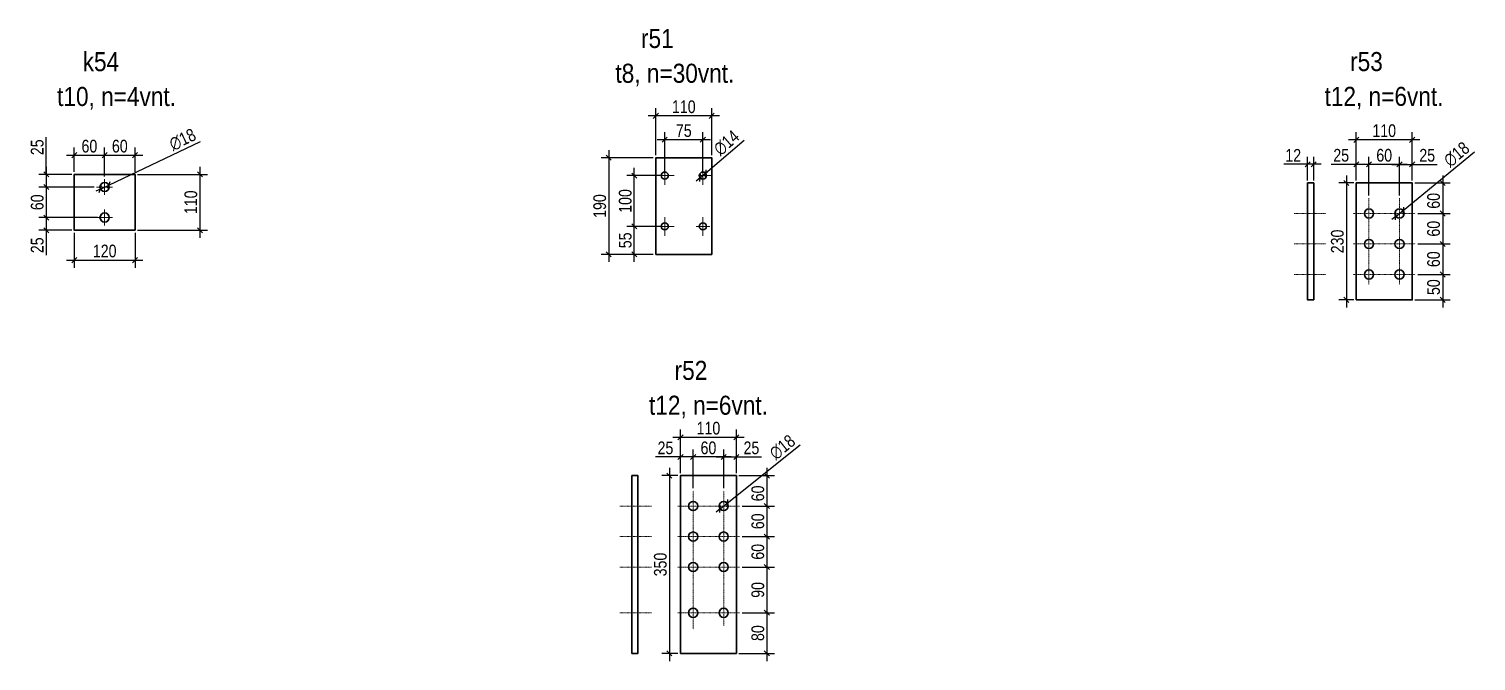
# Model space of a CAD drawing. Header units: inches. Extents: x 410 to 14125, y -819 to 571.
# Drawn here: x 3654 to 6500, y -819 to 425 of the extents above; entities that cross this region are included whole.
import ezdxf

# ---------------------------------------------------------------- set-up
doc = ezdxf.new("R2010")
doc.units = ezdxf.units.IN
doc.header["$MEASUREMENT"] = 0
doc.linetypes.add('CENTER', pattern=[2, 1.25, -0.25, 0.25, -0.25])
for name, color, linetype, lineweight in [('_AŠYS', 7, 'Continuous', 13), ('dim 1', 7, 'Continuous', 9), ('Part mark', 250, 'Continuous', 0), ('STORA', 7, 'Continuous', 40)]:
    doc.layers.add(name, color=color, linetype=linetype, lineweight=lineweight)
doc.styles.add('arial', font='arial.ttf')
doc.styles.add('ISOPEUR', font='arial.ttf', dxfattribs={"width": 0.8})
doc.dimstyles.new('1-20', dxfattribs={"dimscale": 20, "dimtxt": 2.5, "dimasz": 1, "dimexe": 1.5, "dimexo": 0.5, "dimgap": 0.5, "dimtad": 1, "dimdec": 0, "dimrnd": 1, "dimtxsty": 'ISOPEUR', "dimblk": 'OBLIQUE', "dimcen": 2.5, "dimdle": 1.5, "dimadec": 0, "dimazin": 0, "dimtfac": 1, "dimtdec": 0, "dimtmove": 0, "dimatfit": 3, "dimldrblk": 'DOTSMALL', "dimfxl": 1, "dimarcsym": 0})

# ---------------------------------------------------------------- blocks, each defined once
blk = doc.blocks.new('_Oblique')
at = {"color": 0, "linetype": 'ByBlock', "lineweight": -2}
blk.add_line((-0.5, -0.5), (0.5, 0.5), dxfattribs=at)
blk = doc.blocks.new('*D78')
at = {"color": 0, "lineweight": -2}
for p, q in [((3687.8, 138.4), (3687.8, 211.3)), ((3687.8, 153.4), (3687.8, 98.4)), ((3737.7, 138.4), (3672.8, 138.4)), ((3781.8, 113.4), (3672.8, 113.4))]:
    blk.add_line(p, q, dxfattribs=at)
at = {"layer": 'Defpoints', "color": 0}
for p in [(3742.7, 138.4), (3687.8, 113.4), (3786.8, 113.4)]:
    blk.add_point(p, dxfattribs=at)
at = {"color": 0, "linetype": 'ByBlock', "lineweight": -2, "xscale": 10, "yscale": 10, "zscale": 10}
for p, rotation in [((3687.8, 138.4), 90), ((3687.8, 113.4), 270)]:
    blk.add_blockref('_Oblique', p, dxfattribs=dict(at, rotation=rotation))
at = {"color": 0, "lineweight": 5, "insert": (3670, 191.7), "char_height": 25, "attachment_point": 5, "rotation": 90, "style": 'ISOPEUR'}
blk.add_mtext('25', dxfattribs=at)
blk = doc.blocks.new('_DotSmall')
at = {"color": 0, "linetype": 'ByBlock', "const_width": 0.5}
blk.add_lwpolyline([(-0.0625, 0, 1), (0.0625, 0, 1)], format="xyb", close=True, dxfattribs=at)
blk = doc.blocks.new('*D79')
at = {"color": 0, "lineweight": -2}
for p, q in [((3687.8, 128.4), (3687.8, 38.4)), ((3781.8, 113.4), (3672.8, 113.4)), ((3788.4, 53.4), (3672.8, 53.4))]:
    blk.add_line(p, q, dxfattribs=at)
at = {"layer": 'Defpoints', "color": 0}
for p in [(3786.8, 113.4), (3687.8, 53.4), (3793.4, 53.4)]:
    blk.add_point(p, dxfattribs=at)
at = {"color": 0, "linetype": 'ByBlock', "lineweight": -2, "xscale": 10, "yscale": 10, "zscale": 10}
for p, rotation in [((3687.8, 113.4), 90), ((3687.8, 53.4), 270)]:
    blk.add_blockref('_Oblique', p, dxfattribs=dict(at, rotation=rotation))
at = {"color": 0, "lineweight": 5, "insert": (3670, 83.4), "char_height": 25, "attachment_point": 5, "rotation": 90, "style": 'ISOPEUR'}
blk.add_mtext('60', dxfattribs=at)
blk = doc.blocks.new('*D80')
at = {"color": 0, "lineweight": -2}
for p, q in [((3687.8, 68.4), (3687.8, 28.4)), ((3788.4, 53.4), (3672.8, 53.4)), ((3737.7, 28.4), (3672.8, 28.4)), ((3687.8, 28.4), (3687.8, -20.8))]:
    blk.add_line(p, q, dxfattribs=at)
at = {"layer": 'Defpoints', "color": 0}
for p in [(3793.4, 53.4), (3687.8, 28.4), (3742.7, 28.4)]:
    blk.add_point(p, dxfattribs=at)
at = {"color": 0, "linetype": 'ByBlock', "lineweight": -2, "xscale": 10, "yscale": 10, "zscale": 10}
for p, rotation in [((3687.8, 53.4), 90), ((3687.8, 28.4), 270)]:
    blk.add_blockref('_Oblique', p, dxfattribs=dict(at, rotation=rotation))
at = {"color": 0, "lineweight": 5, "insert": (3670, -1.2), "char_height": 25, "attachment_point": 5, "rotation": 90, "style": 'ISOPEUR'}
blk.add_mtext('25', dxfattribs=at)
blk = doc.blocks.new('*D81')
at = {"color": 0, "lineweight": -2}
for p, q in [((3727.7, 176.1), (3817.4, 176.1)), ((3742.7, 143.4), (3742.7, 191.1)), ((3802.4, 134), (3802.4, 191.1))]:
    blk.add_line(p, q, dxfattribs=at)
at = {"layer": 'Defpoints', "color": 0}
for p in [(3802.4, 176.1), (3742.7, 138.4), (3802.4, 129)]:
    blk.add_point(p, dxfattribs=at)
at = {"color": 0, "linetype": 'ByBlock', "lineweight": -2, "xscale": 10, "yscale": 10, "zscale": 10, "rotation": 180}
blk.add_blockref('_Oblique', (3742.7, 176.1), dxfattribs=at)
at = {"color": 0, "linetype": 'ByBlock', "lineweight": -2, "xscale": 10, "yscale": 10, "zscale": 10}
blk.add_blockref('_Oblique', (3802.4, 176.1), dxfattribs=at)
at = {"color": 0, "lineweight": 5, "insert": (3772.6, 193.8), "char_height": 25, "attachment_point": 5, "style": 'ISOPEUR'}
blk.add_mtext('60', dxfattribs=at)
blk = doc.blocks.new('*D82')
at = {"color": 0, "lineweight": -2}
for p, q in [((3787.4, 176.1), (3877.4, 176.1)), ((3802.4, 134), (3802.4, 191.1)), ((3862.4, 143.4), (3862.4, 191.1))]:
    blk.add_line(p, q, dxfattribs=at)
at = {"layer": 'Defpoints', "color": 0}
for p in [(3862.4, 176.1), (3802.4, 129), (3862.4, 138.4)]:
    blk.add_point(p, dxfattribs=at)
at = {"color": 0, "linetype": 'ByBlock', "lineweight": -2, "xscale": 10, "yscale": 10, "zscale": 10, "rotation": 180}
blk.add_blockref('_Oblique', (3802.4, 176.1), dxfattribs=at)
at = {"color": 0, "linetype": 'ByBlock', "lineweight": -2, "xscale": 10, "yscale": 10, "zscale": 10}
blk.add_blockref('_Oblique', (3862.4, 176.1), dxfattribs=at)
at = {"color": 0, "lineweight": 5, "insert": (3832.4, 193.8), "char_height": 25, "attachment_point": 5, "style": 'ISOPEUR'}
blk.add_mtext('60', dxfattribs=at)
blk = doc.blocks.new('*D83')
at = {"color": 0, "lineweight": -2}
for p, q in [((3990, 153.4), (3990, 13.4)), ((3867.4, 138.4), (4005, 138.4)), ((3867.4, 28.4), (4005, 28.4))]:
    blk.add_line(p, q, dxfattribs=at)
at = {"layer": 'Defpoints', "color": 0}
for p in [(3862.4, 138.4), (3862.4, 28.4), (3990, 28.4)]:
    blk.add_point(p, dxfattribs=at)
at = {"color": 0, "linetype": 'ByBlock', "lineweight": -2, "xscale": 10, "yscale": 10, "zscale": 10}
for p, rotation in [((3990, 138.4), 90), ((3990, 28.4), 270)]:
    blk.add_blockref('_Oblique', p, dxfattribs=dict(at, rotation=rotation))
at = {"color": 0, "lineweight": 5, "insert": (3972.2, 83.4), "char_height": 25, "attachment_point": 5, "rotation": 90, "style": 'ISOPEUR'}
blk.add_mtext('110', dxfattribs=at)
blk = doc.blocks.new('*D84')
at = {"color": 0, "lineweight": -2}
for p, q in [((3742.7, 23.4), (3742.7, -45.4)), ((3862.4, 23.4), (3862.4, -45.4)), ((3727.7, -30.4), (3877.4, -30.4))]:
    blk.add_line(p, q, dxfattribs=at)
at = {"layer": 'Defpoints', "color": 0}
for p in [(3742.7, 28.4), (3862.4, 28.4), (3862.4, -30.4)]:
    blk.add_point(p, dxfattribs=at)
at = {"color": 0, "linetype": 'ByBlock', "lineweight": -2, "xscale": 10, "yscale": 10, "zscale": 10, "rotation": 180}
blk.add_blockref('_Oblique', (3742.7, -30.4), dxfattribs=at)
at = {"color": 0, "linetype": 'ByBlock', "lineweight": -2, "xscale": 10, "yscale": 10, "zscale": 10}
blk.add_blockref('_Oblique', (3862.4, -30.4), dxfattribs=at)
at = {"color": 0, "lineweight": 5, "insert": (3802.6, -12.6), "char_height": 25, "attachment_point": 5, "style": 'ISOPEUR'}
blk.add_mtext('120', dxfattribs=at)
blk = doc.blocks.new('*D85')
at = {"color": 0, "lineweight": -2}
for p, q in [((3810.5, 117.3), (3991.1, 203.1)), ((3794.3, 109.5), (3810.5, 117.3)), ((3794.3, 109.5), (3785.3, 105.2))]:
    blk.add_line(p, q, dxfattribs=at)
at = {"layer": 'Defpoints', "color": 0}
for p in [(3810.5, 117.3), (3794.3, 109.5)]:
    blk.add_point(p, dxfattribs=at)
at = {"color": 0, "linetype": 'ByBlock', "lineweight": -2, "xscale": 10, "yscale": 10, "zscale": 10}
for p, rotation in [((3794.3, 109.5), 25.4204624153149), ((3810.5, 117.3), 205.4204624153149)]:
    blk.add_blockref('_Oblique', p, dxfattribs=dict(at, rotation=rotation))
at = {"color": 0, "lineweight": 5, "insert": (3955.9, 206.8), "char_height": 25, "attachment_point": 5, "rotation": 25.4205, "style": 'ISOPEUR'}
blk.add_mtext('∅18', dxfattribs=at)
blk = doc.blocks.new('G$C901972E2')
at = {"layer": '_AŠYS', "color": 20, "linetype": 'CENTER', "lineweight": 5, "ltscale": 0.005, "true_color": 0xf93f26}
for p, q in [((-23.7, -60), (38.4, -60)), ((-23.7, -120), (38.4, -120)), ((-23.7, -180), (38.4, -180)), ((-23.7, -270), (38.4, -270))]:
    blk.add_line(p, q, dxfattribs=at)
at = {"layer": 'STORA', "lineweight": 30}
blk.add_lwpolyline([(0, -350), (12, -350), (12, 0), (0, 0)], close=True, dxfattribs=at)
blk = doc.blocks.new('*D181')
at = {"color": 0, "lineweight": -2}
for p, q in [((6379.6, 121.4), (6449.6, 121.4)), ((6434.6, 136.4), (6434.6, 46.4)), ((6385.6, 61.4), (6449.6, 61.4))]:
    blk.add_line(p, q, dxfattribs=at)
at = {"layer": 'Defpoints', "color": 0}
for p in [(6374.6, 121.4), (6380.6, 61.4), (6434.6, 61.4)]:
    blk.add_point(p, dxfattribs=at)
at = {"color": 0, "linetype": 'ByBlock', "lineweight": -2, "xscale": 10, "yscale": 10, "zscale": 10}
for p, rotation in [((6434.6, 121.4), 90), ((6434.6, 61.4), 270)]:
    blk.add_blockref('_Oblique', p, dxfattribs=dict(at, rotation=rotation))
at = {"color": 0, "lineweight": 5, "insert": (6416.8, 86.3), "char_height": 25, "attachment_point": 5, "rotation": 90, "style": 'ISOPEUR'}
blk.add_mtext('60', dxfattribs=at)
blk = doc.blocks.new('*D182')
at = {"color": 0, "lineweight": -2}
for p, q in [((6385.6, 61.4), (6449.6, 61.4)), ((6434.6, 76.4), (6434.6, -13.6)), ((6385.6, 1.4), (6449.6, 1.4))]:
    blk.add_line(p, q, dxfattribs=at)
at = {"layer": 'Defpoints', "color": 0}
for p in [(6380.6, 61.4), (6380.6, 1.4), (6434.6, 1.4)]:
    blk.add_point(p, dxfattribs=at)
at = {"color": 0, "linetype": 'ByBlock', "lineweight": -2, "xscale": 10, "yscale": 10, "zscale": 10}
for p, rotation in [((6434.6, 61.4), 90), ((6434.6, 1.4), 270)]:
    blk.add_blockref('_Oblique', p, dxfattribs=dict(at, rotation=rotation))
at = {"color": 0, "lineweight": 5, "insert": (6416.8, 31.4), "char_height": 25, "attachment_point": 5, "rotation": 90, "style": 'ISOPEUR'}
blk.add_mtext('60', dxfattribs=at)
blk = doc.blocks.new('*D183')
at = {"color": 0, "lineweight": -2}
for p, q in [((6385.6, 1.4), (6449.6, 1.4)), ((6434.6, 16.4), (6434.6, -73.6)), ((6385.6, -58.6), (6449.6, -58.6))]:
    blk.add_line(p, q, dxfattribs=at)
at = {"layer": 'Defpoints', "color": 0}
for p in [(6380.6, 1.4), (6380.6, -58.6), (6434.6, -58.6)]:
    blk.add_point(p, dxfattribs=at)
at = {"color": 0, "linetype": 'ByBlock', "lineweight": -2, "xscale": 10, "yscale": 10, "zscale": 10}
for p, rotation in [((6434.6, 1.4), 90), ((6434.6, -58.6), 270)]:
    blk.add_blockref('_Oblique', p, dxfattribs=dict(at, rotation=rotation))
at = {"color": 0, "lineweight": 5, "insert": (6416.8, -28.6), "char_height": 25, "attachment_point": 5, "rotation": 90, "style": 'ISOPEUR'}
blk.add_mtext('60', dxfattribs=at)
blk = doc.blocks.new('*D184')
at = {"color": 0, "lineweight": -2}
for p, q in [((6434.6, -43.6), (6434.6, -123.6)), ((6385.6, -58.6), (6449.6, -58.6)), ((6379.6, -108.6), (6449.6, -108.6))]:
    blk.add_line(p, q, dxfattribs=at)
at = {"layer": 'Defpoints', "color": 0}
for p in [(6380.6, -58.6), (6374.6, -108.6), (6434.6, -108.6)]:
    blk.add_point(p, dxfattribs=at)
at = {"color": 0, "linetype": 'ByBlock', "lineweight": -2, "xscale": 10, "yscale": 10, "zscale": 10}
for p, rotation in [((6434.6, -58.6), 90), ((6434.6, -108.6), 270)]:
    blk.add_blockref('_Oblique', p, dxfattribs=dict(at, rotation=rotation))
at = {"color": 0, "lineweight": 5, "insert": (6416.8, -83.6), "char_height": 25, "attachment_point": 5, "rotation": 90, "style": 'ISOPEUR'}
blk.add_mtext('50', dxfattribs=at)
blk = doc.blocks.new('*D185')
at = {"color": 0, "lineweight": -2}
for p, q in [((5050.3, -454.4), (5120.2, -454.4)), ((5105.2, -439.4), (5105.2, -529.4)), ((5056.3, -514.4), (5120.2, -514.4))]:
    blk.add_line(p, q, dxfattribs=at)
at = {"layer": 'Defpoints', "color": 0}
for p in [(5045.3, -454.4), (5051.3, -514.4), (5105.2, -514.4)]:
    blk.add_point(p, dxfattribs=at)
at = {"color": 0, "linetype": 'ByBlock', "lineweight": -2, "xscale": 10, "yscale": 10, "zscale": 10}
for p, rotation in [((5105.2, -454.4), 90), ((5105.2, -514.4), 270)]:
    blk.add_blockref('_Oblique', p, dxfattribs=dict(at, rotation=rotation))
at = {"color": 0, "lineweight": 5, "insert": (5087.5, -489.5), "char_height": 25, "attachment_point": 5, "rotation": 90, "style": 'ISOPEUR'}
blk.add_mtext('60', dxfattribs=at)
blk = doc.blocks.new('*D186')
at = {"color": 0, "lineweight": -2}
for p, q in [((5105.2, -499.4), (5105.2, -589.4)), ((5056.3, -514.4), (5120.2, -514.4)), ((5056.3, -574.4), (5120.2, -574.4))]:
    blk.add_line(p, q, dxfattribs=at)
at = {"layer": 'Defpoints', "color": 0}
for p in [(5051.3, -514.4), (5051.3, -574.4), (5105.2, -574.4)]:
    blk.add_point(p, dxfattribs=at)
at = {"color": 0, "linetype": 'ByBlock', "lineweight": -2, "xscale": 10, "yscale": 10, "zscale": 10}
for p, rotation in [((5105.2, -514.4), 90), ((5105.2, -574.4), 270)]:
    blk.add_blockref('_Oblique', p, dxfattribs=dict(at, rotation=rotation))
at = {"color": 0, "lineweight": 5, "insert": (5087.5, -544.4), "char_height": 25, "attachment_point": 5, "rotation": 90, "style": 'ISOPEUR'}
blk.add_mtext('60', dxfattribs=at)
blk = doc.blocks.new('*D187')
at = {"color": 0, "lineweight": -2}
for p, q in [((5105.2, -559.4), (5105.2, -649.4)), ((5056.3, -574.4), (5120.2, -574.4)), ((5056.3, -634.4), (5120.2, -634.4))]:
    blk.add_line(p, q, dxfattribs=at)
at = {"layer": 'Defpoints', "color": 0}
for p in [(5051.3, -574.4), (5051.3, -634.4), (5105.2, -634.4)]:
    blk.add_point(p, dxfattribs=at)
at = {"color": 0, "linetype": 'ByBlock', "lineweight": -2, "xscale": 10, "yscale": 10, "zscale": 10}
for p, rotation in [((5105.2, -574.4), 90), ((5105.2, -634.4), 270)]:
    blk.add_blockref('_Oblique', p, dxfattribs=dict(at, rotation=rotation))
at = {"color": 0, "lineweight": 5, "insert": (5087.5, -604.4), "char_height": 25, "attachment_point": 5, "rotation": 90, "style": 'ISOPEUR'}
blk.add_mtext('60', dxfattribs=at)
blk = doc.blocks.new('*D188')
at = {"color": 0, "lineweight": -2}
for p, q in [((5105.2, -619.4), (5105.2, -739.4)), ((5056.3, -634.4), (5120.2, -634.4)), ((5056.3, -724.4), (5120.2, -724.4))]:
    blk.add_line(p, q, dxfattribs=at)
at = {"layer": 'Defpoints', "color": 0}
for p in [(5051.3, -634.4), (5051.3, -724.4), (5105.2, -724.4)]:
    blk.add_point(p, dxfattribs=at)
at = {"color": 0, "linetype": 'ByBlock', "lineweight": -2, "xscale": 10, "yscale": 10, "zscale": 10}
for p, rotation in [((5105.2, -634.4), 90), ((5105.2, -724.4), 270)]:
    blk.add_blockref('_Oblique', p, dxfattribs=dict(at, rotation=rotation))
at = {"color": 0, "lineweight": 5, "insert": (5087.5, -679.4), "char_height": 25, "attachment_point": 5, "rotation": 90, "style": 'ISOPEUR'}
blk.add_mtext('90', dxfattribs=at)
blk = doc.blocks.new('*D189')
at = {"color": 0, "lineweight": -2}
for p, q in [((6389.6, 206.4), (6249.6, 206.4)), ((6264.6, 126.4), (6264.6, 221.4)), ((6374.6, 126.4), (6374.6, 221.4))]:
    blk.add_line(p, q, dxfattribs=at)
at = {"layer": 'Defpoints', "color": 0}
for p in [(6264.6, 206.4), (6264.6, 121.4), (6374.6, 121.4)]:
    blk.add_point(p, dxfattribs=at)
at = {"color": 0, "linetype": 'ByBlock', "lineweight": -2, "xscale": 10, "yscale": 10, "zscale": 10, "rotation": 180}
blk.add_blockref('_Oblique', (6264.6, 206.4), dxfattribs=at)
at = {"color": 0, "linetype": 'ByBlock', "lineweight": -2, "xscale": 10, "yscale": 10, "zscale": 10}
blk.add_blockref('_Oblique', (6374.6, 206.4), dxfattribs=at)
at = {"color": 0, "lineweight": 5, "insert": (6319.6, 224.2), "char_height": 25, "attachment_point": 5, "style": 'ISOPEUR'}
blk.add_mtext('110', dxfattribs=at)
blk = doc.blocks.new('*D190')
at = {"color": 0, "lineweight": -2}
for p, q in [((6289.6, 96.7), (6289.6, 173)), ((6349.6, 96.7), (6349.6, 173)), ((6364.6, 158), (6274.6, 158))]:
    blk.add_line(p, q, dxfattribs=at)
at = {"layer": 'Defpoints', "color": 0}
for p in [(6289.6, 158), (6289.6, 91.7), (6349.6, 91.7)]:
    blk.add_point(p, dxfattribs=at)
at = {"color": 0, "linetype": 'ByBlock', "lineweight": -2, "xscale": 10, "yscale": 10, "zscale": 10, "rotation": 180}
blk.add_blockref('_Oblique', (6289.6, 158), dxfattribs=at)
at = {"color": 0, "linetype": 'ByBlock', "lineweight": -2, "xscale": 10, "yscale": 10, "zscale": 10}
blk.add_blockref('_Oblique', (6349.6, 158), dxfattribs=at)
at = {"color": 0, "lineweight": 5, "insert": (6319.6, 175.8), "char_height": 25, "attachment_point": 5, "style": 'ISOPEUR'}
blk.add_mtext('60', dxfattribs=at)
blk = doc.blocks.new('*D191')
at = {"color": 0, "lineweight": -2}
for p, q in [((4935.3, -449.4), (4935.3, -364)), ((5045.3, -449.4), (5045.3, -364)), ((4920.3, -379), (5060.3, -379))]:
    blk.add_line(p, q, dxfattribs=at)
at = {"layer": 'Defpoints', "color": 0}
for p in [(5045.3, -379), (4935.3, -454.4), (5045.3, -454.4)]:
    blk.add_point(p, dxfattribs=at)
at = {"color": 0, "linetype": 'ByBlock', "lineweight": -2, "xscale": 10, "yscale": 10, "zscale": 10, "rotation": 180}
blk.add_blockref('_Oblique', (4935.3, -379), dxfattribs=at)
at = {"color": 0, "linetype": 'ByBlock', "lineweight": -2, "xscale": 10, "yscale": 10, "zscale": 10}
blk.add_blockref('_Oblique', (5045.3, -379), dxfattribs=at)
at = {"color": 0, "lineweight": 5, "insert": (4990.3, -361.2), "char_height": 25, "attachment_point": 5, "style": 'ISOPEUR'}
blk.add_mtext('110', dxfattribs=at)
blk = doc.blocks.new('*D192')
at = {"color": 0, "lineweight": -2}
for p, q in [((5105.2, -709.4), (5105.2, -819.4)), ((5056.3, -724.4), (5120.2, -724.4)), ((5050.3, -804.4), (5120.2, -804.4))]:
    blk.add_line(p, q, dxfattribs=at)
at = {"layer": 'Defpoints', "color": 0}
for p in [(5051.3, -724.4), (5045.3, -804.4), (5105.2, -804.4)]:
    blk.add_point(p, dxfattribs=at)
at = {"color": 0, "linetype": 'ByBlock', "lineweight": -2, "xscale": 10, "yscale": 10, "zscale": 10}
for p, rotation in [((5105.2, -724.4), 90), ((5105.2, -804.4), 270)]:
    blk.add_blockref('_Oblique', p, dxfattribs=dict(at, rotation=rotation))
at = {"color": 0, "lineweight": 5, "insert": (5087.5, -764.4), "char_height": 25, "attachment_point": 5, "rotation": 90, "style": 'ISOPEUR'}
blk.add_mtext('80', dxfattribs=at)
blk = doc.blocks.new('*D193')
at = {"color": 0, "lineweight": -2}
for p, q in [((4899.3, 36), (4829.5, 36)), ((4844.5, -34), (4844.5, 51)), ((4879.3, -19), (4829.5, -19))]:
    blk.add_line(p, q, dxfattribs=at)
at = {"layer": 'Defpoints', "color": 0}
for p in [(4844.5, 36), (4904.3, 36), (4884.3, -19)]:
    blk.add_point(p, dxfattribs=at)
at = {"color": 0, "linetype": 'ByBlock', "lineweight": -2, "xscale": 10, "yscale": 10, "zscale": 10}
for p, rotation in [((4844.5, 36), 90), ((4844.5, -19), 270)]:
    blk.add_blockref('_Oblique', p, dxfattribs=dict(at, rotation=rotation))
at = {"color": 0, "lineweight": 5, "insert": (4826.7, 8.5), "char_height": 25, "attachment_point": 5, "rotation": 90, "style": 'ISOPEUR'}
blk.add_mtext('55', dxfattribs=at)
blk = doc.blocks.new('*D194')
at = {"color": 0, "lineweight": -2}
for p, q in [((4844.5, 21), (4844.5, 151)), ((4899.3, 136), (4829.5, 136)), ((4899.3, 36), (4829.5, 36))]:
    blk.add_line(p, q, dxfattribs=at)
at = {"layer": 'Defpoints', "color": 0}
for p in [(4844.5, 136), (4904.3, 136), (4904.3, 36)]:
    blk.add_point(p, dxfattribs=at)
at = {"color": 0, "linetype": 'ByBlock', "lineweight": -2, "xscale": 10, "yscale": 10, "zscale": 10}
for p, rotation in [((4844.5, 136), 90), ((4844.5, 36), 270)]:
    blk.add_blockref('_Oblique', p, dxfattribs=dict(at, rotation=rotation))
at = {"color": 0, "lineweight": 5, "insert": (4826.7, 86), "char_height": 25, "attachment_point": 5, "rotation": 90, "style": 'ISOPEUR'}
blk.add_mtext('100', dxfattribs=at)
blk = doc.blocks.new('*D195')
at = {"color": 0, "lineweight": -2}
for p, q in [((4994.3, 206.6), (4889.3, 206.6)), ((4904.3, 141), (4904.3, 221.6)), ((4979.3, 142.4), (4979.3, 221.6))]:
    blk.add_line(p, q, dxfattribs=at)
at = {"layer": 'Defpoints', "color": 0}
for p in [(4904.3, 206.6), (4904.3, 136), (4979.3, 137.4)]:
    blk.add_point(p, dxfattribs=at)
at = {"color": 0, "linetype": 'ByBlock', "lineweight": -2, "xscale": 10, "yscale": 10, "zscale": 10, "rotation": 180}
blk.add_blockref('_Oblique', (4904.3, 206.6), dxfattribs=at)
at = {"color": 0, "linetype": 'ByBlock', "lineweight": -2, "xscale": 10, "yscale": 10, "zscale": 10}
blk.add_blockref('_Oblique', (4979.3, 206.6), dxfattribs=at)
at = {"color": 0, "lineweight": 5, "insert": (4941.8, 224.3), "char_height": 25, "attachment_point": 5, "style": 'ISOPEUR'}
blk.add_mtext('75', dxfattribs=at)
blk = doc.blocks.new('*D196')
at = {"color": 0, "lineweight": -2}
for p, q in [((4984.6, 140.5), (5060.8, 206)), ((4974, 131.4), (4966.4, 124.9)), ((4974, 131.4), (4984.6, 140.5))]:
    blk.add_line(p, q, dxfattribs=at)
at = {"layer": 'Defpoints', "color": 0}
for p in [(4974, 131.4), (4984.6, 140.5)]:
    blk.add_point(p, dxfattribs=at)
at = {"color": 0, "linetype": 'ByBlock', "lineweight": -2, "xscale": 10, "yscale": 10, "zscale": 10}
for p, rotation in [((4984.6, 140.5), 220.6774965015459), ((4974, 131.4), 40.6774965015459)]:
    blk.add_blockref('_Oblique', p, dxfattribs=dict(at, rotation=rotation))
at = {"color": 0, "lineweight": 5, "insert": (5025.9, 200.4), "char_height": 25, "attachment_point": 5, "rotation": 40.6775, "style": 'ISOPEUR'}
blk.add_mtext('∅14', dxfattribs=at)
blk = doc.blocks.new('*D197')
at = {"color": 0, "lineweight": -2}
for p, q in [((4886.8, 176), (4886.8, 268.5)), ((4996.8, 176), (4996.8, 268.5)), ((5011.8, 253.5), (4871.8, 253.5))]:
    blk.add_line(p, q, dxfattribs=at)
at = {"layer": 'Defpoints', "color": 0}
for p in [(4886.8, 253.5), (4886.8, 171), (4996.8, 171)]:
    blk.add_point(p, dxfattribs=at)
at = {"color": 0, "linetype": 'ByBlock', "lineweight": -2, "xscale": 10, "yscale": 10, "zscale": 10, "rotation": 180}
blk.add_blockref('_Oblique', (4886.8, 253.5), dxfattribs=at)
at = {"color": 0, "linetype": 'ByBlock', "lineweight": -2, "xscale": 10, "yscale": 10, "zscale": 10}
blk.add_blockref('_Oblique', (4996.8, 253.5), dxfattribs=at)
at = {"color": 0, "lineweight": 5, "insert": (4941.8, 271.3), "char_height": 25, "attachment_point": 5, "style": 'ISOPEUR'}
blk.add_mtext('110', dxfattribs=at)
blk = doc.blocks.new('*D198')
at = {"color": 0, "lineweight": -2}
for p, q in [((4881.8, 171), (4779.2, 171)), ((4794.2, 186), (4794.2, -34)), ((4881.8, -19), (4779.2, -19))]:
    blk.add_line(p, q, dxfattribs=at)
at = {"layer": 'Defpoints', "color": 0}
for p in [(4886.8, 171), (4794.2, -19), (4886.8, -19)]:
    blk.add_point(p, dxfattribs=at)
at = {"color": 0, "linetype": 'ByBlock', "lineweight": -2, "xscale": 10, "yscale": 10, "zscale": 10}
for p, rotation in [((4794.2, 171), 90), ((4794.2, -19), 270)]:
    blk.add_blockref('_Oblique', p, dxfattribs=dict(at, rotation=rotation))
at = {"color": 0, "lineweight": 5, "insert": (4776.5, 76), "char_height": 25, "attachment_point": 5, "rotation": 90, "style": 'ISOPEUR'}
blk.add_mtext('190', dxfattribs=at)
blk = doc.blocks.new('*D199')
at = {"color": 0, "lineweight": -2}
for p, q in [((6259.6, 121.4), (6230.2, 121.4)), ((6245.2, 136.4), (6245.2, -123.6)), ((6259.6, -108.6), (6230.2, -108.6))]:
    blk.add_line(p, q, dxfattribs=at)
at = {"layer": 'Defpoints', "color": 0}
for p in [(6264.6, 121.4), (6245.2, -108.6), (6264.6, -108.6)]:
    blk.add_point(p, dxfattribs=at)
at = {"color": 0, "linetype": 'ByBlock', "lineweight": -2, "xscale": 10, "yscale": 10, "zscale": 10}
for p, rotation in [((6245.2, 121.4), 90), ((6245.2, -108.6), 270)]:
    blk.add_blockref('_Oblique', p, dxfattribs=dict(at, rotation=rotation))
at = {"color": 0, "lineweight": 5, "insert": (6227.5, 6.4), "char_height": 25, "attachment_point": 5, "rotation": 90, "style": 'ISOPEUR'}
blk.add_mtext('230', dxfattribs=at)
blk = doc.blocks.new('*D200')
at = {"color": 0, "lineweight": -2}
for p, q in [((4930.3, -454.4), (4898.6, -454.4)), ((4913.6, -439.4), (4913.6, -819.4)), ((4930.3, -804.4), (4898.6, -804.4))]:
    blk.add_line(p, q, dxfattribs=at)
at = {"layer": 'Defpoints', "color": 0}
for p in [(4935.3, -454.4), (4913.6, -804.4), (4935.3, -804.4)]:
    blk.add_point(p, dxfattribs=at)
at = {"color": 0, "linetype": 'ByBlock', "lineweight": -2, "xscale": 10, "yscale": 10, "zscale": 10}
for p, rotation in [((4913.6, -454.4), 90), ((4913.6, -804.4), 270)]:
    blk.add_blockref('_Oblique', p, dxfattribs=dict(at, rotation=rotation))
at = {"color": 0, "lineweight": 5, "insert": (4895.8, -629.4), "char_height": 25, "attachment_point": 5, "rotation": 90, "style": 'ISOPEUR'}
blk.add_mtext('350', dxfattribs=at)
blk = doc.blocks.new('*D201')
at = {"color": 0, "lineweight": -2}
for p, q in [((5027.3, -508.8), (5170.9, -394.2)), ((5013.2, -520), (5027.3, -508.8)), ((5013.2, -520), (5005.4, -526.3))]:
    blk.add_line(p, q, dxfattribs=at)
at = {"layer": 'Defpoints', "color": 0}
for p in [(5027.3, -508.8), (5013.2, -520)]:
    blk.add_point(p, dxfattribs=at)
at = {"color": 0, "linetype": 'ByBlock', "lineweight": -2, "xscale": 10, "yscale": 10, "zscale": 10}
for p, rotation in [((5027.3, -508.8), 218.6027382691702), ((5013.2, -520), 38.60273826917022)]:
    blk.add_blockref('_Oblique', p, dxfattribs=dict(at, rotation=rotation))
at = {"color": 0, "lineweight": 5, "insert": (5135.7, -398.6), "char_height": 25, "attachment_point": 5, "rotation": 38.6027, "style": 'ISOPEUR'}
blk.add_mtext('∅18', dxfattribs=at)
blk = doc.blocks.new('*D202')
at = {"color": 0, "lineweight": -2}
for p, q in [((6356.6, 67.1), (6497.1, 182.6)), ((6342.7, 55.7), (6356.6, 67.1)), ((6342.7, 55.7), (6334.9, 49.3))]:
    blk.add_line(p, q, dxfattribs=at)
at = {"layer": 'Defpoints', "color": 0}
for p in [(6356.6, 67.1), (6342.7, 55.7)]:
    blk.add_point(p, dxfattribs=at)
at = {"color": 0, "linetype": 'ByBlock', "lineweight": -2, "xscale": 10, "yscale": 10, "zscale": 10}
for p, rotation in [((6342.7, 55.7), 39.40645250933463), ((6356.6, 67.1), 219.4064525093346)]:
    blk.add_blockref('_Oblique', p, dxfattribs=dict(at, rotation=rotation))
at = {"color": 0, "lineweight": 5, "insert": (6462.1, 177.7), "char_height": 25, "attachment_point": 5, "rotation": 39.4065, "style": 'ISOPEUR'}
blk.add_mtext('∅18', dxfattribs=at)
blk = doc.blocks.new('*D203')
at = {"color": 0, "lineweight": -2}
for p, q in [((6264.6, 126.4), (6264.6, 173)), ((6289.6, 126.4), (6289.6, 173)), ((6264.6, 158), (6215.5, 158)), ((6304.6, 158), (6264.6, 158))]:
    blk.add_line(p, q, dxfattribs=at)
at = {"layer": 'Defpoints', "color": 0}
for p in [(6264.6, 158), (6264.6, 121.4), (6289.6, 121.4)]:
    blk.add_point(p, dxfattribs=at)
at = {"color": 0, "linetype": 'ByBlock', "lineweight": -2, "xscale": 10, "yscale": 10, "zscale": 10, "rotation": 180}
blk.add_blockref('_Oblique', (6264.6, 158), dxfattribs=at)
at = {"color": 0, "linetype": 'ByBlock', "lineweight": -2, "xscale": 10, "yscale": 10, "zscale": 10}
blk.add_blockref('_Oblique', (6289.6, 158), dxfattribs=at)
at = {"color": 0, "lineweight": 5, "insert": (6235, 175.8), "char_height": 25, "attachment_point": 5, "style": 'ISOPEUR'}
blk.add_mtext('25', dxfattribs=at)
blk = doc.blocks.new('*D204')
at = {"color": 0, "lineweight": -2}
for p, q in [((6349.6, 126.4), (6349.6, 173)), ((6374.6, 126.4), (6374.6, 173)), ((6334.6, 158), (6374.6, 158)), ((6374.6, 158), (6423.8, 158))]:
    blk.add_line(p, q, dxfattribs=at)
at = {"layer": 'Defpoints', "color": 0}
for p in [(6374.6, 158), (6349.6, 121.4), (6374.6, 121.4)]:
    blk.add_point(p, dxfattribs=at)
at = {"color": 0, "linetype": 'ByBlock', "lineweight": -2, "xscale": 10, "yscale": 10, "zscale": 10, "rotation": 180}
blk.add_blockref('_Oblique', (6349.6, 158), dxfattribs=at)
at = {"color": 0, "linetype": 'ByBlock', "lineweight": -2, "xscale": 10, "yscale": 10, "zscale": 10}
blk.add_blockref('_Oblique', (6374.6, 158), dxfattribs=at)
at = {"color": 0, "lineweight": 5, "insert": (6404.2, 175.8), "char_height": 25, "attachment_point": 5, "style": 'ISOPEUR'}
blk.add_mtext('25', dxfattribs=at)
blk = doc.blocks.new('*D205')
at = {"color": 0, "lineweight": -2}
for p, q in [((5035.3, -417.8), (4945.3, -417.8)), ((4960.3, -479.2), (4960.3, -402.8)), ((5020.3, -479.2), (5020.3, -402.8))]:
    blk.add_line(p, q, dxfattribs=at)
at = {"layer": 'Defpoints', "color": 0}
for p in [(4960.3, -417.8), (4960.3, -484.2), (5020.3, -484.2)]:
    blk.add_point(p, dxfattribs=at)
at = {"color": 0, "linetype": 'ByBlock', "lineweight": -2, "xscale": 10, "yscale": 10, "zscale": 10, "rotation": 180}
blk.add_blockref('_Oblique', (4960.3, -417.8), dxfattribs=at)
at = {"color": 0, "linetype": 'ByBlock', "lineweight": -2, "xscale": 10, "yscale": 10, "zscale": 10}
blk.add_blockref('_Oblique', (5020.3, -417.8), dxfattribs=at)
at = {"color": 0, "lineweight": 5, "insert": (4990.3, -400), "char_height": 25, "attachment_point": 5, "style": 'ISOPEUR'}
blk.add_mtext('60', dxfattribs=at)
blk = doc.blocks.new('*D206')
at = {"color": 0, "lineweight": -2}
for p, q in [((4935.3, -417.8), (4886.1, -417.8)), ((4935.3, -449.4), (4935.3, -402.8)), ((4975.3, -417.8), (4935.3, -417.8)), ((4960.3, -449.4), (4960.3, -402.8))]:
    blk.add_line(p, q, dxfattribs=at)
at = {"layer": 'Defpoints', "color": 0}
for p in [(4935.3, -417.8), (4935.3, -454.4), (4960.3, -454.4)]:
    blk.add_point(p, dxfattribs=at)
at = {"color": 0, "linetype": 'ByBlock', "lineweight": -2, "xscale": 10, "yscale": 10, "zscale": 10, "rotation": 180}
blk.add_blockref('_Oblique', (4935.3, -417.8), dxfattribs=at)
at = {"color": 0, "linetype": 'ByBlock', "lineweight": -2, "xscale": 10, "yscale": 10, "zscale": 10}
blk.add_blockref('_Oblique', (4960.3, -417.8), dxfattribs=at)
at = {"color": 0, "lineweight": 5, "insert": (4905.7, -400), "char_height": 25, "attachment_point": 5, "style": 'ISOPEUR'}
blk.add_mtext('25', dxfattribs=at)
blk = doc.blocks.new('*D207')
at = {"color": 0, "lineweight": -2}
for p, q in [((5005.3, -417.8), (5045.3, -417.8)), ((5020.3, -449.4), (5020.3, -402.8)), ((5045.3, -449.4), (5045.3, -402.8)), ((5045.3, -417.8), (5094.4, -417.8))]:
    blk.add_line(p, q, dxfattribs=at)
at = {"layer": 'Defpoints', "color": 0}
for p in [(5045.3, -417.8), (5020.3, -454.4), (5045.3, -454.4)]:
    blk.add_point(p, dxfattribs=at)
at = {"color": 0, "linetype": 'ByBlock', "lineweight": -2, "xscale": 10, "yscale": 10, "zscale": 10, "rotation": 180}
blk.add_blockref('_Oblique', (5020.3, -417.8), dxfattribs=at)
at = {"color": 0, "linetype": 'ByBlock', "lineweight": -2, "xscale": 10, "yscale": 10, "zscale": 10}
blk.add_blockref('_Oblique', (5045.3, -417.8), dxfattribs=at)
at = {"color": 0, "lineweight": 5, "insert": (5074.8, -400), "char_height": 25, "attachment_point": 5, "style": 'ISOPEUR'}
blk.add_mtext('25', dxfattribs=at)
blk = doc.blocks.new('*D418')
at = {"color": 0, "lineweight": -2}
for p, q in [((6168.9, 126.4), (6168.9, 173.2)), ((6180.9, 126.4), (6180.9, 173.2)), ((6168.9, 158.2), (6122.4, 158.2)), ((6195.9, 158.2), (6168.9, 158.2))]:
    blk.add_line(p, q, dxfattribs=at)
at = {"layer": 'Defpoints', "color": 0}
for p in [(6168.9, 158.2), (6168.9, 121.4), (6180.9, 121.4)]:
    blk.add_point(p, dxfattribs=at)
at = {"color": 0, "linetype": 'ByBlock', "lineweight": -2, "xscale": 10, "yscale": 10, "zscale": 10, "rotation": 180}
blk.add_blockref('_Oblique', (6168.9, 158.2), dxfattribs=at)
at = {"color": 0, "linetype": 'ByBlock', "lineweight": -2, "xscale": 10, "yscale": 10, "zscale": 10}
blk.add_blockref('_Oblique', (6180.9, 158.2), dxfattribs=at)
at = {"color": 0, "lineweight": 5, "insert": (6140.6, 175.8), "char_height": 25, "attachment_point": 5, "style": 'ISOPEUR'}
blk.add_mtext('12', dxfattribs=at)

msp = doc.modelspace()

# ---------------------------------------------------------------- linework, layer by layer
at = {"color": 1, "lineweight": 5}
for p, q in [((3802.4, 129), (3802.4, 97.8)), ((3786.8, 113.4), (3818, 113.4)), ((3802.4, 69), (3802.4, 37.8)), ((3786.8, 53.4), (3818, 53.4))]:
    msp.add_line(p, q, dxfattribs=at)
at = {"lineweight": 30}
msp.add_lwpolyline([(3862.4, 28.4), (3742.7, 28.4), (3742.7, 138.4), (3862.4, 138.4)], close=True, dxfattribs=at)
for centre in [(3802.4, 113.4), (3802.4, 53.4)]:
    msp.add_circle(centre, 9, dxfattribs=at)
at = {"layer": '_AŠYS', "color": 20, "linetype": 'CENTER', "lineweight": 5, "ltscale": 0.005, "true_color": 0xf93f26}
for p, q in [((6289.6, 91.7), (6289.6, -78.1)), ((6349.6, 91.7), (6349.6, -78.1)), ((6204.6, 61.4), (6142.5, 61.4)), ((6258.6, 61.4), (6320.6, 61.4)), ((6318.6, 61.4), (6380.6, 61.4)), ((6204.6, 1.4), (6142.5, 1.4)), ((6258.6, 1.4), (6320.6, 1.4)), ((6318.6, 1.4), (6380.6, 1.4)), ((6204.6, -58.6), (6142.5, -58.6)), ((6258.6, -58.6), (6320.6, -58.6)), ((6318.6, -58.6), (6380.6, -58.6)), ((4960.3, -484.2), (4960.3, -756.9)), ((5020.3, -484.2), (5020.3, -749.9)), ((4929.2, -514.4), (4991.3, -514.4)), ((4989.2, -514.4), (5051.3, -514.4)), ((4929.2, -574.4), (4991.3, -574.4)), ((4989.2, -574.4), (5051.3, -574.4)), ((4929.2, -634.4), (4991.3, -634.4)), ((4989.2, -634.4), (5051.3, -634.4)), ((4929.2, -724.4), (4991.3, -724.4)), ((4989.2, -724.4), (5051.3, -724.4))]:
    msp.add_line(p, q, dxfattribs=at)
at = {"layer": 'dim 1', "color": 1, "lineweight": 5}
for p, q in [((4904.3, 117.5), (4904.3, 171.4)), ((4979.3, 117.5), (4979.3, 171.4)), ((4922.8, 136), (4885.9, 136)), ((4997.8, 136), (4970.9, 136)), ((4922.8, 36), (4885.9, 36)), ((4904.3, 17.5), (4904.3, 54.4)), ((4992.8, 36), (4965.9, 36)), ((4979.3, 17.5), (4979.3, 54.4))]:
    msp.add_line(p, q, dxfattribs=at)
at = {"layer": 'dim 1', "lineweight": 30}
msp.add_lwpolyline([(4886.8, -19), (4996.8, -19), (4996.8, 171), (4886.8, 171)], close=True, dxfattribs=at)
for centre in [(4904.3, 136), (4979.3, 136), (4904.3, 36), (4979.3, 36)]:
    msp.add_circle(centre, 7, dxfattribs=at)
at = {"layer": 'STORA', "lineweight": 30}
for points in [[(6180.9, -108.6), (6168.9, -108.6), (6168.9, 121.4), (6180.9, 121.4)], [(6264.6, -108.6), (6374.6, -108.6), (6374.6, 121.4), (6264.6, 121.4)], [(4935.3, -804.4), (5045.3, -804.4), (5045.3, -454.4), (4935.3, -454.4)]]:
    msp.add_lwpolyline(points, close=True, dxfattribs=at)
for centre in [(6289.6, 61.4), (6349.6, 61.4), (6289.6, 1.4), (6349.6, 1.4), (6289.6, -58.6), (6349.6, -58.6), (4960.3, -514.4), (5020.3, -514.4), (4960.3, -574.4), (5020.3, -574.4), (4960.3, -634.4), (5020.3, -634.4), (4960.3, -724.4), (5020.3, -724.4)]:
    msp.add_circle(centre, 9, dxfattribs=at)

# ---------------------------------------------------------------- block references
at = {"layer": 'dim 1', "color": 1, "lineweight": 5}
msp.add_blockref('G$C901972E2', (4839.6, -454.4), dxfattribs=at)

# ---------------------------------------------------------------- texts
at = {"lineweight": 5, "style": 'arial', "width": 0.85}
msp.add_text('k54 ', height=37.5, dxfattribs=at).set_placement((3759.3, 341.4))
at = {"style": 'arial', "width": 0.85}
msp.add_text('t10, n=4vnt.', height=37.5, dxfattribs=at).set_placement((3709, 272.9))
at = {"layer": 'dim 1', "lineweight": 5, "style": 'arial', "width": 0.85}
for s, p in [('r51 ', (4857.6, 387.1)), ('r53 ', (6252.5, 341.6)), ('r52 ', (4923.7, -266.1))]:
    msp.add_text(s, height=37.5, dxfattribs=at).set_placement(p)
at = {"layer": 'Part mark', "style": 'arial', "width": 0.85}
for s, p in [('t8, n=30vnt.', (4807.3, 318.6)), ('t12, n=6vnt.', (6202.2, 273.1)), ('t12, n=6vnt.', (4873.4, -334.7))]:
    msp.add_text(s, height=37.5, dxfattribs=at).set_placement(p)

# ---------------------------------------------------------------- dimensions: what is measured, and where the dimension line sits
at = {"lineweight": 5}
for base, p1, p2, picture, middle in [((4886.8, 253.5), (4996.8, 171), (4886.8, 171), '*D197', (4941.8, 271.3)), ((4904.3, 206.6), (4979.3, 137.4), (4904.3, 136), '*D195', (4941.8, 224.3)), ((6264.6, 206.4), (6374.6, 121.4), (6264.6, 121.4), '*D189', (6319.6, 224.2)), ((3802.4, 176.1), (3742.7, 138.4), (3802.4, 129), '*D81', (3772.6, 193.8)), ((3862.4, 176.1), (3802.4, 129), (3862.4, 138.4), '*D82', (3832.4, 193.8)), ((6168.9, 158.2), (6180.9, 121.4), (6168.9, 121.4), '*D418', (6140.6, 175.8)), ((6264.6, 158), (6289.6, 121.4), (6264.6, 121.4), '*D203', (6235, 175.8)), ((6289.6, 158), (6349.6, 91.7), (6289.6, 91.7), '*D190', (6319.6, 175.8)), ((6374.6, 158), (6349.6, 121.4), (6374.6, 121.4), '*D204', (6404.2, 175.8)), ((3862.4, -30.4), (3742.7, 28.4), (3862.4, 28.4), '*D84', (3802.6, -12.6)), ((5045.3, -379), (4935.3, -454.4), (5045.3, -454.4), '*D191', (4990.3, -361.2)), ((4935.3, -417.8), (4960.3, -454.4), (4935.3, -454.4), '*D206', (4905.7, -400)), ((4960.3, -417.8), (5020.3, -484.2), (4960.3, -484.2), '*D205', (4990.3, -400)), ((5045.3, -417.8), (5020.3, -454.4), (5045.3, -454.4), '*D207', (5074.8, -400))]:
    dim = msp.add_linear_dim(base=base, p1=p1, p2=p2, dimstyle='1-20', override={"dimscale": 10, "dimtxsty": 'ISOPEUR', "dimldrblk": 'DotSmall'}, dxfattribs=at)
    dim.commit()
    dim.dimension.update_dxf_attribs({"geometry": picture, "text_midpoint": middle})
for p1, p2, picture, middle in [((3794.3, 109.5), (3810.5, 117.3), '*D85', (3963.8, 190.1)), ((4974, 131.4), (4984.6, 140.5), '*D196', (5038, 186.4)), ((6342.7, 55.7), (6356.6, 67.1), '*D202', (6473.8, 163.4)), ((5013.2, -520), (5027.3, -508.8), '*D201', (5147.3, -413))]:
    dim = msp.add_diameter_dim_2p(p1=p1, p2=p2, dimstyle='1-20', override={"dimscale": 10, "dimtxsty": 'ISOPEUR', "dimldrblk": 'DotSmall'}, dxfattribs=at)
    dim.commit()
    dim.dimension.update_dxf_attribs({"geometry": picture, "text_midpoint": middle, "dimtype": 163})
for base, p1, p2, picture, middle in [((3687.8, 113.4), (3742.7, 138.4), (3786.8, 113.4), '*D78', (3687.8, 191.7)), ((6434.6, 61.4), (6374.6, 121.4), (6380.6, 61.4), '*D181', (6434.6, 86.3)), ((5105.2, -514.4), (5045.3, -454.4), (5051.3, -514.4), '*D185', (5105.2, -489.5))]:
    dim = msp.add_linear_dim(base=base, p1=p1, p2=p2, angle=90, dimstyle='1-20', override={"dimscale": 10, "dimtxsty": 'ISOPEUR', "dimldrblk": 'DotSmall'}, dxfattribs=at)
    dim.commit()
    dim.dimension.update_dxf_attribs({"geometry": picture, "text_midpoint": middle, "dimtype": 160})
for base, p1, p2, override, picture, middle in [((4794.2, -19), (4886.8, 171), (4886.8, -19), {"dimscale": 10, "dimtxsty": 'ISOPEUR', "dimldrblk": 'DotSmall'}, '*D198', (4776.5, 76)), ((3990, 28.4), (3862.4, 138.4), (3862.4, 28.4), {"dimscale": 10, "dimtxsty": 'ISOPEUR', "dimldrblk": 'DotSmall'}, '*D83', (3972.2, 83.4)), ((4844.5, 136), (4904.3, 36), (4904.3, 136), {"dimscale": 10, "dimtxsty": 'ISOPEUR', "dimldrblk": 'DotSmall'}, '*D194', (4826.7, 86)), ((3687.8, 53.4), (3786.8, 113.4), (3793.4, 53.4), {"dimscale": 10, "dimtxsty": 'ISOPEUR', "dimldrblk": 'DotSmall'}, '*D79', (3670, 83.4)), ((6245.2, -108.6), (6264.6, 121.4), (6264.6, -108.6), {"dimscale": 10, "dimtxsty": 'ISOPEUR', "dimldrblk": 'DotSmall'}, '*D199', (6227.5, 6.4)), ((3687.8, 28.4), (3793.4, 53.4), (3742.7, 28.4), {"dimscale": 10, "dimtxsty": 'ISOPEUR', "dimldrblk": 'DotSmall'}, '*D80', (3670, -1.2)), ((6434.6, 1.4), (6380.6, 61.4), (6380.6, 1.4), {"dimscale": 10, "dimtxsty": 'ISOPEUR', "dimldrblk": 'DotSmall'}, '*D182', (6416.8, 31.4)), ((4844.5, 36), (4884.3, -19), (4904.3, 36), {"dimscale": 10, "dimtxsty": 'ISOPEUR', "dimldrblk": 'DotSmall'}, '*D193', (4826.7, 8.5)), ((6434.6, -58.6), (6380.6, 1.4), (6380.6, -58.6), {"dimscale": 10, "dimtxsty": 'ISOPEUR', "dimldrblk": 'DotSmall'}, '*D183', (6416.8, -28.6)), ((6434.6, -108.6), (6380.6, -58.6), (6374.6, -108.6), {"dimscale": 10, "dimtmove": 1}, '*D184', (6416.8, -83.6)), ((4913.6, -804.4), (4935.3, -454.4), (4935.3, -804.4), {"dimscale": 10, "dimtxsty": 'ISOPEUR', "dimldrblk": 'DotSmall'}, '*D200', (4895.8, -629.4)), ((5105.2, -574.4), (5051.3, -514.4), (5051.3, -574.4), {"dimscale": 10, "dimtxsty": 'ISOPEUR', "dimldrblk": 'DotSmall'}, '*D186', (5087.5, -544.4)), ((5105.2, -634.4), (5051.3, -574.4), (5051.3, -634.4), {"dimscale": 10, "dimtxsty": 'ISOPEUR', "dimldrblk": 'DotSmall'}, '*D187', (5087.5, -604.4)), ((5105.2, -724.4), (5051.3, -634.4), (5051.3, -724.4), {"dimscale": 10, "dimtmove": 1}, '*D188', (5087.5, -679.4)), ((5105.2, -804.4), (5051.3, -724.4), (5045.3, -804.4), {"dimscale": 10, "dimtmove": 1}, '*D192', (5087.5, -764.4))]:
    dim = msp.add_linear_dim(base=base, p1=p1, p2=p2, angle=90, dimstyle='1-20', override=override, dxfattribs=at)
    dim.commit()
    dim.dimension.update_dxf_attribs({"geometry": picture, "text_midpoint": middle})

doc.saveas('drawing.dxf')
